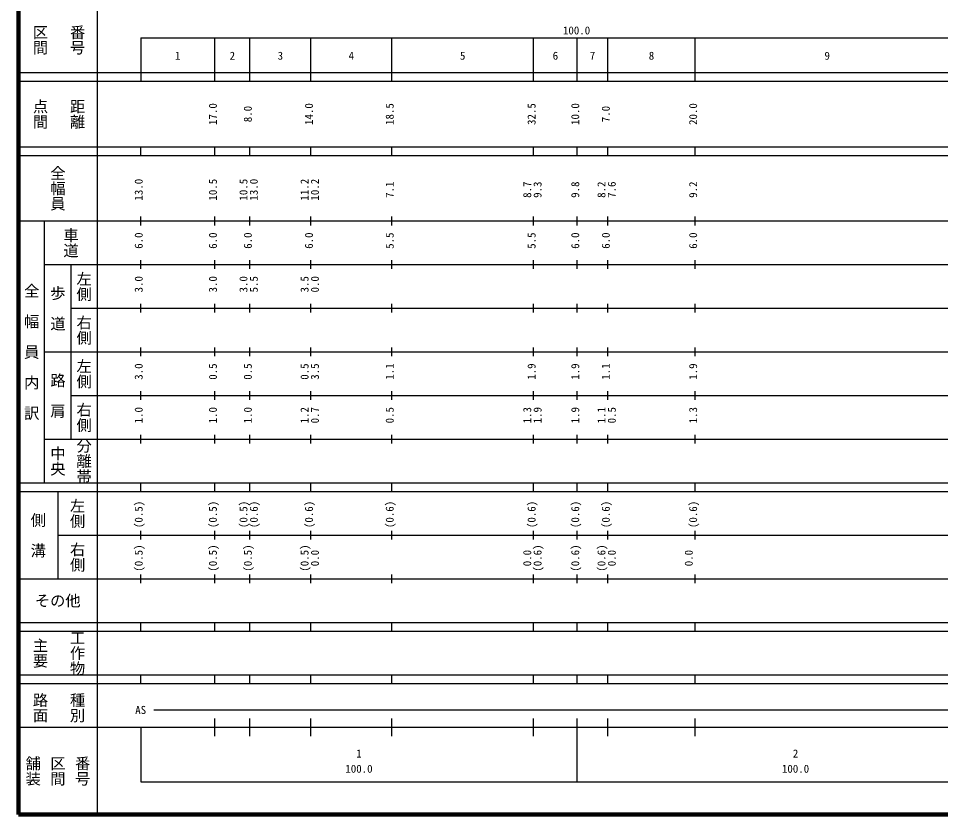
# Model space of a CAD drawing. Units: millimetres on the paper, enlarged 1000 times. Extents: x 40000 to 680000, y 20000 to 380000.
# Drawn here: x 40000 to 251220, y 20000 to 202409 of the extents above; entities that cross this region are included whole.
import ezdxf
from ezdxf.enums import TextEntityAlignment as Align

# ---------------------------------------------------------------- set-up
doc = ezdxf.new("R2010")
doc.units = ezdxf.units.MM
doc.header["$LTSCALE"] = 1000
doc.layers.add('M-TTL', color=2, linetype='Continuous', lineweight=140)
doc.layers.add('M-TTL-BAND', color=7, linetype='Continuous', lineweight=25)
doc.styles.add('@ＭＳ ゴシック', font='')
doc.styles.add('ＭＳ ゴシック', font='')
doc.styles.get('@ＭＳ ゴシック').set_extended_font_data('@MS Gothic')
doc.styles.get('ＭＳ ゴシック').set_extended_font_data('MS Gothic')

msp = doc.modelspace()

# ---------------------------------------------------------------- linework, layer by layer
at = {"layer": 'M-TTL'}
for p, q in [((40000, 380000), (40000, 20000)), ((40000, 20000), (680000, 20000))]:
    msp.add_line(p, q, dxfattribs=at)
at = {"layer": 'M-TTL-BAND'}
for p, q in [((58000, 370000), (58000, 20000)), ((68000, 198000), (579000, 198000)), ((68000, 198000), (68000, 188000)), ((85000, 188000), (85000, 198000)), ((93000, 188000), (93000, 198000)), ((107000, 188000), (107000, 198000)), ((125500, 188000), (125500, 198000)), ((158000, 188000), (158000, 198000)), ((168000, 188000), (168000, 198000)), ((175000, 188000), (175000, 198000)), ((195000, 188000), (195000, 198000)), ((40000, 190000), (579000, 190000)), ((40000, 188000), (579000, 188000)), ((40000, 173000), (579000, 173000)), ((68000, 171000), (68000, 173000)), ((85000, 171000), (85000, 173000)), ((93000, 171000), (93000, 173000)), ((107000, 171000), (107000, 173000)), ((125500, 171000), (125500, 173000)), ((158000, 171000), (158000, 173000)), ((168000, 171000), (168000, 173000)), ((175000, 171000), (175000, 173000)), ((195000, 171000), (195000, 173000)), ((40000, 171000), (579000, 171000)), ((68000, 155000), (68000, 157000)), ((85000, 155000), (85000, 157000)), ((93000, 155000), (93000, 157000)), ((107000, 155000), (107000, 157000)), ((125500, 155000), (125500, 157000)), ((158000, 155000), (158000, 157000)), ((168000, 155000), (168000, 157000)), ((175000, 155000), (175000, 157000)), ((195000, 155000), (195000, 157000)), ((40000, 156000), (579000, 156000)), ((46000, 96000), (46000, 156000)), ((46000, 146000), (579000, 146000)), ((52000, 146000), (52000, 106000)), ((68000, 145000), (68000, 147000)), ((85000, 145000), (85000, 147000)), ((93000, 145000), (93000, 147000)), ((107000, 145000), (107000, 147000)), ((125500, 145000), (125500, 147000)), ((158000, 145000), (158000, 147000)), ((168000, 145000), (168000, 147000)), ((175000, 145000), (175000, 147000)), ((195000, 145000), (195000, 147000)), ((52000, 136000), (579000, 136000)), ((68000, 135000), (68000, 137000)), ((85000, 135000), (85000, 137000)), ((93000, 135000), (93000, 137000)), ((107000, 135000), (107000, 137000)), ((125500, 135000), (125500, 137000)), ((158000, 135000), (158000, 137000)), ((168000, 135000), (168000, 137000)), ((175000, 135000), (175000, 137000)), ((195000, 135000), (195000, 137000)), ((68000, 125000), (68000, 127000)), ((85000, 125000), (85000, 127000)), ((93000, 125000), (93000, 127000)), ((107000, 125000), (107000, 127000)), ((125500, 125000), (125500, 127000)), ((158000, 125000), (158000, 127000)), ((168000, 125000), (168000, 127000)), ((175000, 125000), (175000, 127000)), ((195000, 125000), (195000, 127000)), ((46000, 126000), (579000, 126000)), ((68000, 115000), (68000, 117000)), ((85000, 115000), (85000, 117000)), ((93000, 115000), (93000, 117000)), ((107000, 115000), (107000, 117000)), ((125500, 115000), (125500, 117000)), ((158000, 115000), (158000, 117000)), ((168000, 115000), (168000, 117000)), ((175000, 115000), (175000, 117000)), ((195000, 115000), (195000, 117000)), ((52000, 116000), (579000, 116000)), ((46000, 106000), (579000, 106000)), ((68000, 105000), (68000, 107000)), ((85000, 105000), (85000, 107000)), ((93000, 105000), (93000, 107000)), ((107000, 105000), (107000, 107000)), ((125500, 105000), (125500, 107000)), ((158000, 105000), (158000, 107000)), ((168000, 105000), (168000, 107000)), ((175000, 105000), (175000, 107000)), ((195000, 105000), (195000, 107000)), ((40000, 96000), (579000, 96000)), ((68000, 94000), (68000, 96000)), ((85000, 94000), (85000, 96000)), ((93000, 94000), (93000, 96000)), ((107000, 94000), (107000, 96000)), ((125500, 94000), (125500, 96000)), ((158000, 94000), (158000, 96000)), ((168000, 94000), (168000, 96000)), ((175000, 94000), (175000, 96000)), ((195000, 94000), (195000, 96000)), ((40000, 94000), (579000, 94000)), ((49000, 94000), (49000, 74000)), ((68000, 83000), (68000, 85000)), ((85000, 83000), (85000, 85000)), ((93000, 83000), (93000, 85000)), ((107000, 83000), (107000, 85000)), ((125500, 83000), (125500, 85000)), ((158000, 83000), (158000, 85000)), ((168000, 83000), (168000, 85000)), ((175000, 83000), (175000, 85000)), ((195000, 83000), (195000, 85000)), ((49000, 84000), (579000, 84000)), ((40000, 74000), (579000, 74000)), ((68000, 73000), (68000, 75000)), ((85000, 73000), (85000, 75000)), ((93000, 73000), (93000, 75000)), ((107000, 73000), (107000, 75000)), ((125500, 73000), (125500, 75000)), ((158000, 73000), (158000, 75000)), ((168000, 73000), (168000, 75000)), ((175000, 73000), (175000, 75000)), ((195000, 73000), (195000, 75000)), ((40000, 64000), (579000, 64000)), ((68000, 62000), (68000, 64000)), ((85000, 62000), (85000, 64000)), ((93000, 62000), (93000, 64000)), ((107000, 62000), (107000, 64000)), ((125500, 62000), (125500, 64000)), ((158000, 62000), (158000, 64000)), ((168000, 62000), (168000, 64000)), ((175000, 62000), (175000, 64000)), ((195000, 62000), (195000, 64000)), ((40000, 62000), (579000, 62000)), ((40000, 52000), (579000, 52000)), ((68000, 50000), (68000, 52000)), ((85000, 50000), (85000, 52000)), ((93000, 50000), (93000, 52000)), ((107000, 50000), (107000, 52000)), ((125500, 50000), (125500, 52000)), ((158000, 50000), (158000, 52000)), ((168000, 50000), (168000, 52000)), ((175000, 50000), (175000, 52000)), ((195000, 50000), (195000, 52000)), ((40000, 50000), (579000, 50000)), ((71000, 44000), (565000, 44000)), ((85000, 38000), (85000, 42000)), ((93000, 38000), (93000, 42000)), ((107000, 38000), (107000, 42000)), ((125500, 38000), (125500, 42000)), ((158000, 38000), (158000, 42000)), ((168000, 27500), (168000, 42000)), ((175000, 38000), (175000, 42000)), ((195000, 38000), (195000, 42000)), ((40000, 40000), (579000, 40000)), ((68000, 40000), (68000, 27500)), ((68000, 27500), (579000, 27500))]:
    msp.add_line(p, q, dxfattribs=at)

# ---------------------------------------------------------------- texts
at = {"layer": 'M-TTL-BAND', "style": '@ＭＳ ゴシック'}
for s, p in [('番号', (53500, 197500)), ('区間', (45000, 197500)), ('点間', (45000, 180500)), ('距離', (53500, 180500)), ('全幅員', (49000, 163500)), ('車道', (52000, 151000)), ('左側', (55000, 141000)), ('全\u3000幅\u3000員\u3000内\u3000訳', (43000, 126000)), ('歩\u3000道', (49000, 136000)), ('右側', (55000, 131000)), ('左側', (55000, 121000)), ('路\u3000肩', (49000, 116000)), ('右側', (55000, 111000)), ('分離帯', (55000, 101000)), ('中央', (49000, 101000)), ('左側', (53500, 89000)), ('側\u3000溝', (44500, 84000)), ('右側', (53500, 79000)), ('工作物', (53500, 57000)), ('主要', (45000, 57000)), ('路面', (45000, 44500)), ('種別', (53500, 44500)), ('舗装', (43333, 30000)), ('区間', (49000, 30000)), ('番号', (54667, 30000))]:
    msp.add_text(s, height=2566, rotation=270, dxfattribs=at).set_placement(p, align=Align.MIDDLE_CENTER)
at = {"layer": 'M-TTL-BAND', "style": 'ＭＳ ゴシック'}
for s, p in [('100.0', (167844, 198195)), ('1', (76500, 192405)), ('2', (89000, 192405)), ('3', (100000, 192405)), ('4', (116250, 192405)), ('5', (141750, 192405)), ('6', (163000, 192405)), ('7', (171500, 192405)), ('8', (185000, 192405)), ('9', (225250, 192405)), ('AS', (68000, 42500)), ('1', (118000, 32523)), ('2', (218000, 32523)), ('100.0', (118000, 29033)), ('100.0', (218000, 29033))]:
    msp.add_text(s, height=1833, dxfattribs=at).set_placement(p, align=Align.BOTTOM_CENTER)
for s, p in [('17.0', (86000, 180500)), ('8.0', (94000, 180500)), ('14.0', (108000, 180500)), ('18.5', (126500, 180500)), ('32.5', (159000, 180500)), ('10.0', (169000, 180500)), ('7.0', (176000, 180500)), ('20.0', (196000, 180500)), ('13.0', (69000, 163174)), ('10.5', (86000, 163174)), ('10.5', (93000, 163174)), ('13.0', (95370, 163174)), ('11.2', (107000, 163174)), ('10.2', (109370, 163174)), ('7.1', (126500, 163174)), ('8.7', (158000, 163174)), ('9.3', (160370, 163174)), ('9.8', (169000, 163174)), ('8.2', (175000, 163174)), ('7.6', (177370, 163174)), ('9.2', (196000, 163174)), ('6.0', (69000, 151500)), ('6.0', (86000, 151500)), ('6.0', (94000, 151500)), ('6.0', (108000, 151500)), ('5.5', (126500, 151500)), ('5.5', (159000, 151500)), ('6.0', (169000, 151500)), ('6.0', (176000, 151500)), ('6.0', (196000, 151500)), ('3.0', (69000, 141500)), ('3.0', (86000, 141500)), ('3.0', (93000, 141500)), ('5.5', (95370, 141500)), ('3.5', (107000, 141500)), ('0.0', (109370, 141500)), ('3.0', (69000, 121500)), ('0.5', (86000, 121500)), ('0.5', (94000, 121500)), ('0.5', (107000, 121500)), ('3.5', (109370, 121500)), ('1.1', (126500, 121500)), ('1.9', (159000, 121500)), ('1.9', (169000, 121500)), ('1.1', (176000, 121500)), ('1.9', (196000, 121500)), ('1.0', (69000, 111500)), ('1.0', (86000, 111500)), ('1.0', (94000, 111500)), ('1.2', (107000, 111500)), ('0.7', (109370, 111500)), ('0.5', (126500, 111500)), ('1.3', (158000, 111500)), ('1.9', (160370, 111500)), ('1.9', (169000, 111500)), ('1.1', (175000, 111500)), ('0.5', (177370, 111500)), ('1.3', (196000, 111500)), ('(0.5)', (69000, 88764)), ('(0.5)', (86000, 88764)), ('(0.5)', (93000, 88764)), ('(0.6)', (95370, 88764)), ('(0.6)', (108000, 88764)), ('(0.6)', (126500, 88764)), ('(0.6)', (159000, 88764)), ('(0.6)', (169000, 88764)), ('(0.6)', (176000, 88764)), ('(0.6)', (196000, 88764)), ('(0.5)', (69000, 78764)), ('(0.5)', (86000, 78764)), ('(0.5)', (94000, 78764)), ('(0.5)', (107000, 78764)), ('0.0', (109370, 78764)), ('0.0', (158000, 78764)), ('(0.6)', (160370, 78764)), ('(0.6)', (169000, 78764)), ('(0.6)', (175000, 78764)), ('0.0', (177370, 78764)), ('0.0', (195000, 78764))]:
    msp.add_text(s, height=1833, rotation=90, dxfattribs=at).set_placement(p, align=Align.BOTTOM_CENTER)
msp.add_text('その他', height=2566, dxfattribs=at).set_placement((49000, 69000), align=Align.MIDDLE_CENTER)

doc.saveas('drawing.dxf')
